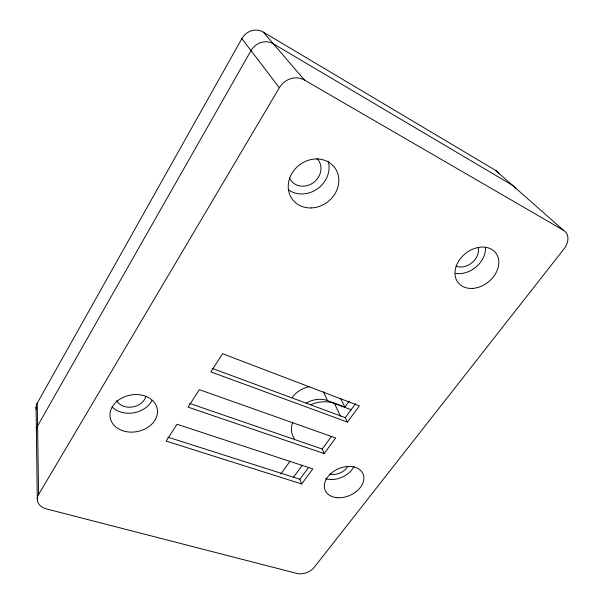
<?xml version="1.0" encoding="UTF-8"?>
<svg xmlns="http://www.w3.org/2000/svg" width="604" height="604" viewBox="0 0 604 604"><rect width="100%" height="100%" fill="white"/><g stroke="black" fill="none" stroke-linecap="round" stroke-linejoin="round"><path stroke-width="0.91" d="M37.237 403.147L241.857 38.603A16.323 15.349 -64.9 0 1 263.359 32.14L495.567 170.373L563.449 230.267A16.157 11.801 -42.1 0 1 564.03 248.848L314.178 567.405A13.016 8.607 -20.5 0 1 296.911 573.43L46.568 508.946A15.674 11.242 -7.3 0 1 38.611 494.533L37.237 403.147A13.726 10.6 -4.7 0 0 36.376 409.731M38.611 494.533L279.335 87.776A18.996 17.395 -50.9 0 1 304.507 80.075L563.449 230.267M280.777 474.057L290.056 461.237M293.34 477.515L302.393 465.14M344.741 407.292L349.308 401.048M301.66 483.963L166.16 441.079L177.017 424.265L312.804 468.9L301.66 483.963L299.894 479.282L308.742 467.277M324.144 453.566L188.078 407.134L199.35 389.678L335.681 437.968L324.144 453.566L322.196 449.006L331.46 436.428M347.421 422.09L210.841 371.875L222.559 353.725L359.372 405.926L347.421 422.09L345.284 417.651L355.522 403.751M167.889 437.145L299.894 479.282M189.603 403.412L322.196 449.006M212.155 368.38L345.284 417.651M306.107 403.087A21.91 16.451 -23.7 0 1 327.436 400.573L344.854 407.134L340.513 398.247M310.403 404.854A28.501 21.238 -23.7 0 1 334.45 403.442L351.158 409.739M263.359 32.14L304.507 80.075M241.857 38.603L279.335 87.776M334.45 403.442L340.52 416.216M323.283 391.671L327.436 400.573M36.066 407.247L37.274 498.942M36.361 430.124A14.209 10.781 -5.5 0 1 37.576 425.941L251.007 50.608A16.965 15.878 -60.6 0 1 273.408 43.843L512.456 185.277A14.609 11.257 -44.2 0 1 515.567 188.403M495.567 170.373A14.103 11.053 -45.1 0 1 498.625 173.431M292.389 397.296A21.472 16.331 -23.6 0 1 309.301 386.749M145.851 396.503A15.5 12.216 -10.4 0 1 132.155 407.043A15.5 12.216 -10.4 0 1 116.564 400.55M354.019 466.431A20.121 14.413 -23.7 0 1 325.496 478.617M152.072 400.369A23.254 18.324 -10.4 0 1 133.522 412.864A23.254 18.324 -10.4 0 1 112.133 406.968M294.488 438.768A28.501 21.238 -23.7 0 1 292.729 422.188M347.723 466.492A13.416 9.611 -23.7 0 1 329.784 474.049M485.541 247.564A23.292 18.029 -39.3 0 1 455.605 273.378M478.141 247.398A15.53 12.02 -39.3 0 1 472.154 262.574A15.53 12.02 -39.3 0 1 456.065 266.153M316.911 158.444A17.078 15.183 -38.5 0 1 313.129 182.838A17.078 15.183 -38.5 0 1 289.369 177.75M328.229 161.215A25.617 22.786 -38.5 0 1 317.591 188.735A25.617 22.786 -38.5 0 1 288.455 189.807M472.819 288.38A23.971 18.271 -38.7 0 0 497.583 256.081A23.971 18.271 -38.7 0 0 460.286 258.776A23.971 18.271 -38.7 0 0 472.819 288.38M337.213 497.696A20.642 14.511 -23.7 0 0 363.623 475.642A20.642 14.511 -23.7 0 0 331.513 472.985A20.642 14.511 -23.7 0 0 337.213 497.696M122.627 430.712A23.933 18.573 -10.9 0 0 157.478 410.871A23.933 18.573 -10.9 0 0 121.087 398.451A23.933 18.573 -10.9 0 0 122.627 430.712M311.551 207.919A26.448 23.254 -37.6 0 0 336.36 170.252A26.448 23.254 -37.6 0 0 292.668 172.193A26.448 23.254 -37.6 0 0 311.551 207.919"/></g></svg>
